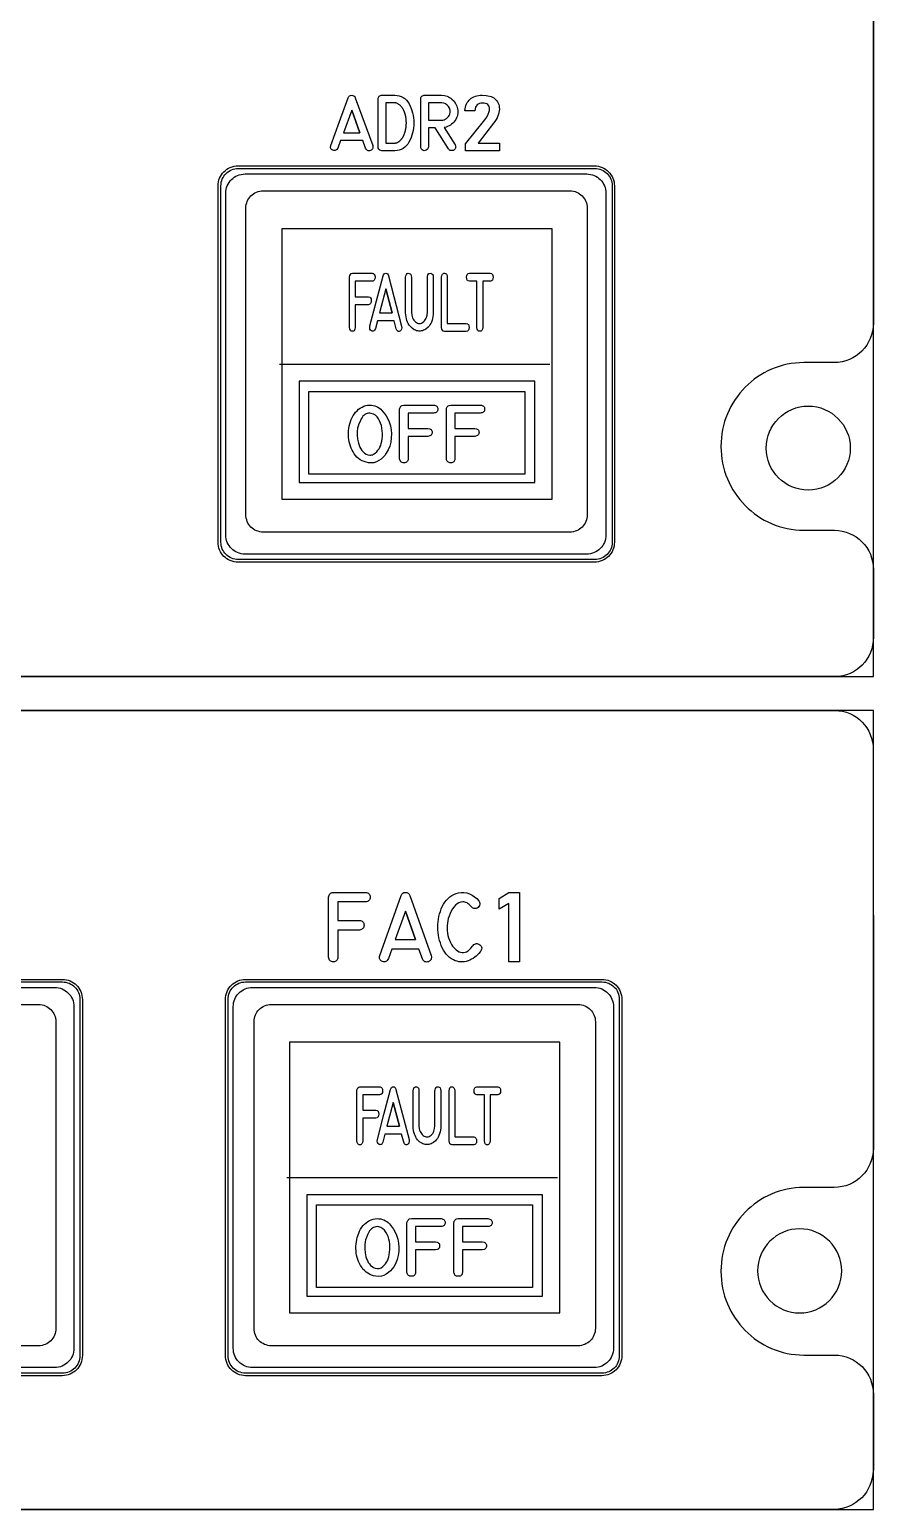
# Model space of a CAD drawing. Extents: x 214 to 359, y 82 to 686.
# Drawn here: x 309.4 to 359.4, y 439.1 to 526.7 of the extents above; entities that cross this region are included whole.
import ezdxf

# ---------------------------------------------------------------- set-up
doc = ezdxf.new("R2010")
doc.units = 0
for name, color, linetype in [('_BACKPANEL', 5, 'CONTINUOUS'), ('_ENGRAVING', 105, 'CONTINUOUS'), ('_LABELS', 30, 'CONTINUOUS'), ('_TOPLAYER', 1, 'CONTINUOUS')]:
    doc.layers.add(name, color=color, linetype=linetype)

msp = doc.modelspace()

# ---------------------------------------------------------------- linework, layer by layer
at = {"layer": '_BACKPANEL'}
for points in [[(214.375, 621.401), (214.375, 616.651), (214.375, 607.151), (214.375, 597.651), (214.375, 578.651), (214.375, 497.901), (214.375, 488.401), (359.375, 488.401), (359.375, 497.901), (359.375, 578.651), (359.375, 597.651), (359.375, 607.151), (359.375, 616.651), (359.375, 621.401)], [(321.791, 518.476), (342.886, 518.476), (342.992, 518.47), (343.094, 518.455), (343.192, 518.43), (343.287, 518.395), (343.377, 518.352), (343.461, 518.301), (343.54, 518.242), (343.613, 518.175), (343.679, 518.102), (343.739, 518.023), (343.79, 517.939), (343.833, 517.849), (343.867, 517.754), (343.893, 517.656), (343.908, 517.553), (343.913, 517.448), (343.913, 496.353), (343.908, 496.248), (343.893, 496.145), (343.867, 496.047), (343.833, 495.952), (343.79, 495.863), (343.739, 495.778), (343.679, 495.699), (343.613, 495.626), (343.54, 495.56), (343.461, 495.501), (343.377, 495.449), (343.287, 495.406), (343.192, 495.372), (343.094, 495.346), (342.992, 495.331), (342.886, 495.326), (321.791, 495.326), (321.685, 495.331), (321.583, 495.346), (321.485, 495.372), (321.39, 495.406), (321.3, 495.449), (321.216, 495.501), (321.137, 495.56), (321.064, 495.626), (320.997, 495.699), (320.938, 495.778), (320.887, 495.863), (320.844, 495.952), (320.81, 496.047), (320.784, 496.145), (320.769, 496.248), (320.763, 496.353), (320.763, 517.448), (320.769, 517.553), (320.784, 517.656), (320.81, 517.754), (320.844, 517.849), (320.887, 517.939), (320.938, 518.023), (320.997, 518.102), (321.064, 518.175), (321.137, 518.242), (321.216, 518.301), (321.3, 518.352), (321.39, 518.395), (321.485, 518.43), (321.583, 518.455), (321.685, 518.47)], [(353.03, 501.924), (353.043, 502.179), (353.081, 502.426), (353.142, 502.664), (353.226, 502.893), (353.33, 503.11), (353.455, 503.316), (353.598, 503.507), (353.759, 503.684), (353.936, 503.844), (354.127, 503.988), (354.332, 504.112), (354.55, 504.217), (354.778, 504.301), (355.017, 504.362), (355.264, 504.4), (355.518, 504.413), (355.773, 504.4), (356.02, 504.362), (356.258, 504.301), (356.487, 504.217), (356.704, 504.112), (356.909, 503.988), (357.101, 503.844), (357.278, 503.684), (357.438, 503.507), (357.581, 503.316), (357.706, 503.11), (357.811, 502.893), (357.895, 502.664), (357.956, 502.426), (357.994, 502.179), (358.006, 501.924), (357.994, 501.67), (357.956, 501.423), (357.895, 501.185), (357.811, 500.956), (357.706, 500.738), (357.581, 500.533), (357.438, 500.342), (357.278, 500.165), (357.101, 500.004), (356.909, 499.861), (356.704, 499.737), (356.487, 499.632), (356.258, 499.548), (356.02, 499.487), (355.773, 499.449), (355.518, 499.436), (355.264, 499.449), (355.017, 499.487), (354.778, 499.548), (354.55, 499.632), (354.332, 499.737), (354.127, 499.861), (353.936, 500.004), (353.759, 500.165), (353.598, 500.342), (353.455, 500.533), (353.33, 500.738), (353.226, 500.956), (353.142, 501.185), (353.081, 501.423), (353.043, 501.67)], [(214.375, 486.4), (214.375, 481.672), (214.375, 472.215), (214.375, 453.302), (214.375, 448.574), (214.375, 439.117), (359.375, 439.117), (359.375, 448.574), (359.375, 453.302), (359.375, 472.215), (359.375, 481.672), (359.375, 486.4)], [(322.215, 470.334), (343.311, 470.334), (343.416, 470.328), (343.518, 470.313), (343.617, 470.288), (343.711, 470.253), (343.801, 470.21), (343.886, 470.159), (343.965, 470.1), (344.038, 470.033), (344.104, 469.961), (344.163, 469.881), (344.214, 469.797), (344.258, 469.707), (344.292, 469.612), (344.317, 469.514), (344.333, 469.412), (344.338, 469.306), (344.338, 448.211), (344.333, 448.106), (344.317, 448.004), (344.292, 447.905), (344.258, 447.811), (344.214, 447.721), (344.163, 447.636), (344.104, 447.557), (344.038, 447.484), (343.965, 447.418), (343.886, 447.359), (343.801, 447.307), (343.711, 447.264), (343.617, 447.23), (343.518, 447.204), (343.416, 447.189), (343.311, 447.184), (322.215, 447.184), (322.11, 447.189), (322.008, 447.204), (321.909, 447.23), (321.815, 447.264), (321.725, 447.307), (321.64, 447.359), (321.561, 447.418), (321.488, 447.484), (321.422, 447.557), (321.363, 447.636), (321.312, 447.721), (321.268, 447.811), (321.234, 447.905), (321.209, 448.004), (321.193, 448.106), (321.188, 448.211), (321.188, 469.306), (321.193, 469.412), (321.209, 469.514), (321.234, 469.612), (321.268, 469.707), (321.312, 469.797), (321.363, 469.881), (321.422, 469.961), (321.488, 470.033), (321.561, 470.1), (321.64, 470.159), (321.725, 470.21), (321.815, 470.253), (321.909, 470.288), (322.008, 470.313), (322.11, 470.328)]]:
    msp.add_lwpolyline(points, close=True, dxfattribs=at)
msp.add_lwpolyline([(290.289, 470.333), (311.385, 470.333), (311.49, 470.328), (311.592, 470.313), (311.691, 470.287), (311.785, 470.253), (311.875, 470.21), (311.96, 470.158), (312.039, 470.099), (312.112, 470.033), (312.178, 469.96), (312.237, 469.881), (312.288, 469.796), (312.332, 469.707), (312.366, 469.612), (312.391, 469.513), (312.407, 469.411), (312.412, 469.306), (312.412, 448.211), (312.407, 448.106), (312.391, 448.003), (312.366, 447.905), (312.332, 447.81), (312.288, 447.72), (312.237, 447.636), (312.178, 447.557), (312.112, 447.484), (312.039, 447.417), (311.96, 447.358), (311.875, 447.307), (311.785, 447.264), (311.691, 447.229), (311.592, 447.204), (311.49, 447.189), (311.385, 447.183), (290.289, 447.183)], dxfattribs=at)
msp.add_lwpolyline([(355.011, 450.745, 0.414214), (357.499, 453.234, 0.414214), (355.011, 455.722, 0.414214), (352.523, 453.234, 0.414214)], format="xyb", close=True, dxfattribs=at)
at = {"layer": '_ENGRAVING'}
for points in [[(327.259, 519.836), (327.774, 521.249), (328.292, 522.662), (328.325, 522.726), (328.371, 522.772), (328.43, 522.8), (328.503, 522.809), (328.575, 522.801), (328.635, 522.773), (328.681, 522.727), (328.715, 522.662), (329.746, 519.828), (329.756, 519.725), (329.75, 519.681), (329.736, 519.642), (329.715, 519.608), (329.687, 519.579), (329.651, 519.555), (329.608, 519.536), (329.563, 519.524), (329.52, 519.52), (329.48, 519.524), (329.443, 519.537), (329.408, 519.558), (329.376, 519.587), (329.32, 519.67), (329.154, 520.129), (327.843, 520.129), (327.682, 519.682), (327.625, 519.598), (327.592, 519.568), (327.557, 519.548), (327.519, 519.535), (327.479, 519.532), (327.435, 519.536), (327.389, 519.549), (327.346, 519.569), (327.31, 519.594), (327.282, 519.622), (327.262, 519.656), (327.249, 519.694), (327.245, 519.737)], [(330.289, 522.809), (331.047, 522.809), (331.183, 522.801), (331.311, 522.777), (331.43, 522.737), (331.541, 522.681), (331.642, 522.609), (331.735, 522.521), (331.818, 522.417), (331.893, 522.296), (331.959, 522.166), (332.016, 522.033), (332.065, 521.897), (332.104, 521.758), (332.135, 521.615), (332.157, 521.469), (332.17, 521.32), (332.175, 521.168), (332.17, 521.015), (332.157, 520.866), (332.135, 520.721), (332.104, 520.578), (332.064, 520.438), (332.016, 520.302), (331.958, 520.169), (331.892, 520.039), (331.817, 519.919), (331.733, 519.815), (331.641, 519.727), (331.54, 519.654), (331.43, 519.598), (331.311, 519.558), (331.183, 519.534), (331.047, 519.526), (330.289, 519.526), (330.292, 519.526), (330.289, 519.526), (330.231, 519.536), (330.158, 519.564), (330.106, 519.61), (330.075, 519.674), (330.065, 519.754), (330.063, 519.754), (330.065, 522.585), (330.063, 522.598), (330.07, 522.64), (330.083, 522.679), (330.105, 522.715), (330.133, 522.748), (330.168, 522.775), (330.205, 522.794), (330.246, 522.805), (330.29, 522.809)], [(331.047, 519.978), (331.053, 519.978), (331.061, 519.978), (331.067, 519.979), (331.074, 519.98), (331.081, 519.981), (331.09, 519.981), (331.097, 519.982), (331.105, 519.983), (331.111, 519.984), (331.119, 519.985), (331.132, 519.988), (331.138, 519.99), (331.146, 519.994), (331.154, 519.995), (331.163, 519.998), (331.169, 519.999), (331.177, 520.002), (331.191, 520.009), (331.208, 520.015), (331.214, 520.018), (331.222, 520.022), (331.235, 520.03), (331.251, 520.038), (331.257, 520.042), (331.265, 520.047), (331.28, 520.057), (331.287, 520.061), (331.296, 520.066), (331.302, 520.071), (331.311, 520.078), (331.317, 520.082), (331.325, 520.087), (331.341, 520.1), (331.354, 520.113), (331.36, 520.119), (331.368, 520.127), (331.375, 520.134), (331.383, 520.142), (331.397, 520.155), (331.404, 520.161), (331.412, 520.169), (331.418, 520.176), (331.426, 520.185), (331.439, 520.201), (331.454, 520.219), (331.467, 520.236), (331.473, 520.245), (331.481, 520.254), (331.487, 520.264), (331.494, 520.273), (331.5, 520.284), (331.507, 520.294), (331.52, 520.313), (331.525, 520.324), (331.533, 520.334), (331.538, 520.345), (331.545, 520.355), (331.555, 520.376), (331.561, 520.387), (331.568, 520.4), (331.574, 520.41), (331.581, 520.422), (331.585, 520.434), (331.591, 520.446), (331.602, 520.47), (331.613, 520.496), (331.617, 520.508), (331.623, 520.522), (331.627, 520.535), (331.632, 520.549), (331.64, 520.575), (331.644, 520.587), (331.65, 520.602), (331.658, 520.629), (331.668, 520.656), (331.67, 520.67), (331.674, 520.685), (331.677, 520.699), (331.682, 520.714), (331.685, 520.726), (331.689, 520.741), (331.694, 520.772), (331.696, 520.785), (331.7, 520.801), (331.702, 520.814), (331.705, 520.83), (331.71, 520.86), (331.712, 520.874), (331.716, 520.89), (331.719, 520.921), (331.72, 520.935), (331.722, 520.951), (331.726, 520.982), (331.727, 521.012), (331.729, 521.044), (331.731, 521.075), (331.731, 521.09), (331.734, 521.107), (331.735, 521.12), (331.735, 521.137), (331.735, 521.152), (331.735, 521.168), (331.735, 521.183), (331.735, 521.198), (331.735, 521.213), (331.734, 521.23), (331.734, 521.245), (331.734, 521.261), (331.731, 521.293), (331.729, 521.322), (331.726, 521.355), (331.724, 521.384), (331.721, 521.415), (331.718, 521.429), (331.718, 521.445), (331.711, 521.476), (331.708, 521.489), (331.706, 521.504), (331.702, 521.535), (331.697, 521.565), (331.689, 521.594), (331.684, 521.621), (331.679, 521.635), (331.676, 521.65), (331.671, 521.664), (331.668, 521.679), (331.66, 521.706), (331.652, 521.734), (331.646, 521.746), (331.642, 521.759), (331.632, 521.787), (331.623, 521.812), (331.617, 521.824), (331.613, 521.838), (331.607, 521.849), (331.602, 521.862), (331.591, 521.886), (331.581, 521.908), (331.57, 521.932), (331.563, 521.943), (331.558, 521.953), (331.545, 521.976), (331.533, 521.997), (331.525, 522.007), (331.52, 522.017), (331.507, 522.037), (331.5, 522.046), (331.496, 522.056), (331.468, 522.093), (331.442, 522.128), (331.414, 522.16), (331.385, 522.191), (331.357, 522.218), (331.327, 522.242), (331.296, 522.266), (331.265, 522.287), (331.237, 522.304), (331.208, 522.319), (331.177, 522.33), (331.146, 522.341), (331.132, 522.345), (331.119, 522.351), (331.09, 522.356), (331.061, 522.357), (331.053, 522.357), (331.047, 522.357), (330.516, 522.357), (330.516, 519.978)], [(334.617, 519.874), (334.652, 519.787), (334.657, 519.746), (334.654, 519.707), (334.643, 519.67), (334.623, 519.635), (334.559, 519.57), (334.519, 519.547), (334.476, 519.533), (334.43, 519.528), (334.382, 519.533), (334.335, 519.545), (334.294, 519.566), (334.261, 519.595), (334.234, 519.632), (333.441, 520.881), (333.039, 520.881), (333.039, 519.752), (333.031, 519.687), (333.007, 519.632), (332.967, 519.587), (332.912, 519.551), (332.849, 519.529), (332.789, 519.526), (332.73, 519.541), (332.673, 519.574), (332.635, 519.61), (332.607, 519.652), (332.591, 519.699), (332.585, 519.752), (332.585, 522.585), (332.589, 522.63), (332.601, 522.671), (332.622, 522.709), (332.65, 522.744), (332.685, 522.772), (332.723, 522.793), (332.765, 522.805), (332.81, 522.809), (333.81, 522.809), (333.984, 522.795), (334.067, 522.777), (334.146, 522.752), (334.223, 522.72), (334.297, 522.681), (334.368, 522.634), (334.435, 522.581), (334.556, 522.459), (334.651, 522.322), (334.721, 522.169), (334.765, 522.001), (334.778, 521.908), (334.781, 521.816), (334.775, 521.726), (334.759, 521.637), (334.734, 521.55), (334.701, 521.464), (334.658, 521.38), (334.605, 521.297), (334.546, 521.219), (334.482, 521.149), (334.414, 521.087), (334.34, 521.033), (334.262, 520.988), (334.18, 520.95), (334.093, 520.92), (334.001, 520.898), (333.97, 520.894)], [(333.81, 521.331), (333.89, 521.338), (333.967, 521.356), (334.042, 521.387), (334.113, 521.431), (334.177, 521.484), (334.229, 521.545), (334.27, 521.614), (334.3, 521.69), (334.324, 521.811), (334.321, 521.925), (334.29, 522.034), (334.231, 522.137), (334.152, 522.225), (334.059, 522.292), (333.952, 522.336), (333.832, 522.357), (333.039, 522.357), (333.039, 521.331)], [(336.23, 522.808), (336.46, 522.795), (336.564, 522.778), (336.661, 522.755), (336.751, 522.725), (336.834, 522.689), (336.909, 522.646), (336.977, 522.596), (337.039, 522.54), (337.092, 522.479), (337.137, 522.412), (337.173, 522.338), (337.202, 522.259), (337.223, 522.175), (337.235, 522.084), (337.239, 521.987), (337.239, 521.981), (337.233, 521.886), (337.217, 521.788), (337.19, 521.686), (337.152, 521.58), (337.103, 521.472), (337.044, 521.364), (336.975, 521.255), (336.896, 521.146), (335.976, 519.98), (337.249, 519.98), (337.249, 519.521), (335.242, 519.521), (335.242, 519.942), (336.378, 521.347), (336.497, 521.519), (336.584, 521.683), (336.637, 521.839), (336.651, 521.911), (336.655, 521.979), (336.655, 521.987), (336.649, 522.069), (336.629, 522.141), (336.596, 522.202), (336.55, 522.253), (336.491, 522.294), (336.42, 522.322), (336.338, 522.339), (336.243, 522.345), (336.148, 522.338), (336.063, 522.317), (335.988, 522.281), (335.924, 522.231), (335.871, 522.169), (335.831, 522.093), (335.803, 522.005), (335.789, 521.904), (335.789, 521.889), (335.205, 521.889), (335.205, 521.904), (335.218, 522.01), (335.238, 522.11), (335.265, 522.203), (335.3, 522.29), (335.341, 522.37), (335.39, 522.444), (335.446, 522.512), (335.509, 522.573), (335.579, 522.628), (335.654, 522.676), (335.735, 522.717), (335.823, 522.75), (335.916, 522.775), (336.015, 522.794), (336.119, 522.805)], [(328.99, 520.579), (328.501, 521.926), (328.009, 520.579)], [(328.501, 521.926), (328.99, 520.579)], [(321.783, 518.629), (342.859, 518.629), (342.981, 518.623), (343.099, 518.605), (343.213, 518.576), (343.323, 518.536), (343.427, 518.486), (343.525, 518.426), (343.617, 518.358), (343.701, 518.281), (343.778, 518.196), (343.846, 518.105), (343.906, 518.007), (343.956, 517.903), (343.996, 517.793), (344.025, 517.679), (344.043, 517.56), (344.049, 517.438), (344.049, 496.363), (344.043, 496.241), (344.025, 496.122), (343.996, 496.008), (343.956, 495.899), (343.906, 495.794), (343.846, 495.696), (343.778, 495.605), (343.701, 495.52), (343.617, 495.443), (343.525, 495.375), (343.427, 495.316), (343.323, 495.266), (343.213, 495.226), (343.099, 495.196), (342.981, 495.178), (342.859, 495.172), (321.783, 495.172), (321.661, 495.178), (321.543, 495.196), (321.428, 495.226), (321.319, 495.266), (321.215, 495.316), (321.117, 495.375), (321.025, 495.443), (320.94, 495.52), (320.864, 495.605), (320.795, 495.696), (320.736, 495.794), (320.686, 495.899), (320.646, 496.008), (320.617, 496.122), (320.599, 496.241), (320.593, 496.363), (320.593, 517.438), (320.599, 517.56), (320.617, 517.679), (320.646, 517.793), (320.686, 517.903), (320.736, 518.007), (320.795, 518.105), (320.864, 518.196), (320.94, 518.281), (321.025, 518.358), (321.117, 518.426), (321.215, 518.486), (321.319, 518.536), (321.428, 518.576), (321.543, 518.605), (321.661, 518.623)], [(322.191, 518.151), (342.407, 518.151), (342.524, 518.145), (342.638, 518.127), (342.747, 518.099), (342.852, 518.061), (342.952, 518.013), (343.046, 517.956), (343.134, 517.89), (343.215, 517.817), (343.289, 517.736), (343.355, 517.648), (343.412, 517.554), (343.46, 517.454), (343.498, 517.349), (343.526, 517.239), (343.543, 517.126), (343.549, 517.009), (343.549, 496.793), (343.543, 496.676), (343.526, 496.562), (343.498, 496.452), (343.46, 496.347), (343.412, 496.247), (343.355, 496.153), (343.289, 496.065), (343.215, 495.984), (343.134, 495.911), (343.046, 495.845), (342.952, 495.788), (342.852, 495.74), (342.747, 495.702), (342.638, 495.674), (342.524, 495.656), (342.407, 495.651), (322.191, 495.651), (322.074, 495.656), (321.96, 495.674), (321.851, 495.702), (321.746, 495.74), (321.646, 495.788), (321.552, 495.845), (321.464, 495.911), (321.383, 495.984), (321.309, 496.065), (321.244, 496.153), (321.187, 496.247), (321.139, 496.347), (321.1, 496.452), (321.072, 496.562), (321.055, 496.676), (321.049, 496.793), (321.049, 517.009), (321.055, 517.126), (321.072, 517.239), (321.1, 517.349), (321.139, 517.454), (321.187, 517.554), (321.244, 517.648), (321.309, 517.736), (321.383, 517.817), (321.464, 517.89), (321.552, 517.956), (321.646, 518.013), (321.746, 518.061), (321.851, 518.099), (321.96, 518.127), (322.074, 518.145)], [(327.13, 471.804), (327.13, 475.348), (327.142, 475.41), (327.161, 475.465), (327.186, 475.512), (327.218, 475.552), (327.256, 475.584), (327.301, 475.608), (327.352, 475.624), (327.41, 475.633), (329.319, 475.633), (329.383, 475.624), (329.439, 475.607), (329.486, 475.583), (329.525, 475.551), (329.555, 475.512), (329.576, 475.465), (329.589, 475.411), (329.593, 475.349), (329.589, 475.287), (329.576, 475.233), (329.554, 475.187), (329.524, 475.148), (329.485, 475.117), (329.437, 475.093), (329.38, 475.077), (329.315, 475.069), (327.684, 475.069), (327.684, 473.97), (328.956, 473.97), (329.02, 473.961), (329.076, 473.945), (329.123, 473.922), (329.161, 473.892), (329.192, 473.854), (329.214, 473.809), (329.227, 473.758), (329.232, 473.698), (329.229, 473.639), (329.217, 473.586), (329.195, 473.539), (329.165, 473.499), (329.126, 473.466), (329.079, 473.439), (329.022, 473.419), (328.956, 473.405), (327.684, 473.405), (327.684, 471.804), (327.676, 471.739), (327.66, 471.682), (327.638, 471.634), (327.608, 471.595), (327.571, 471.564), (327.527, 471.541), (327.476, 471.528), (327.417, 471.522), (327.359, 471.526), (327.307, 471.538), (327.261, 471.56), (327.222, 471.591), (327.189, 471.63), (327.163, 471.679), (327.143, 471.737)], [(330.159, 471.906), (330.791, 473.677), (331.425, 475.448), (331.466, 475.529), (331.522, 475.586), (331.595, 475.621), (331.684, 475.633), (331.772, 475.623), (331.845, 475.588), (331.902, 475.53), (331.944, 475.448), (333.208, 471.896), (333.218, 471.828), (333.22, 471.767), (333.212, 471.712), (333.195, 471.663), (333.169, 471.62), (333.135, 471.584), (333.091, 471.554), (333.038, 471.53), (332.983, 471.515), (332.931, 471.51), (332.881, 471.515), (332.836, 471.531), (332.793, 471.558), (332.754, 471.594), (332.718, 471.642), (332.685, 471.699), (332.482, 472.274), (330.875, 472.274), (330.678, 471.713), (330.645, 471.655), (330.608, 471.608), (330.568, 471.571), (330.525, 471.545), (330.479, 471.53), (330.429, 471.525), (330.376, 471.531), (330.319, 471.547), (330.266, 471.572), (330.222, 471.603), (330.187, 471.639), (330.163, 471.681), (330.148, 471.728), (330.142, 471.782), (330.146, 471.841)], [(336.136, 472.161), (336.119, 472.135), (336.109, 472.121), (336.101, 472.109), (336.031, 472.019), (335.955, 471.937), (335.874, 471.86), (335.789, 471.791), (335.697, 471.728), (335.601, 471.672), (335.499, 471.622), (335.392, 471.58), (335.282, 471.546), (335.173, 471.524), (335.065, 471.514), (334.956, 471.515), (334.848, 471.528), (334.741, 471.553), (334.634, 471.589), (334.527, 471.637), (334.408, 471.705), (334.296, 471.784), (334.193, 471.874), (334.098, 471.975), (334.011, 472.087), (333.933, 472.21), (333.863, 472.344), (333.801, 472.489), (333.747, 472.64), (333.701, 472.792), (333.664, 472.946), (333.635, 473.101), (333.614, 473.258), (333.602, 473.416), (333.597, 473.576), (333.601, 473.738), (333.614, 473.898), (333.634, 474.055), (333.664, 474.209), (333.701, 474.359), (333.748, 474.506), (333.802, 474.65), (333.865, 474.791), (333.937, 474.928), (334.017, 475.057), (334.105, 475.174), (334.202, 475.278), (334.308, 475.369), (334.422, 475.448), (334.544, 475.514), (334.675, 475.567), (334.815, 475.607), (334.981, 475.633), (335.146, 475.63), (335.311, 475.6), (335.476, 475.542), (335.633, 475.463), (335.775, 475.369), (335.903, 475.261), (336.016, 475.139), (336.026, 475.125), (336.062, 475.063), (336.081, 474.999), (336.081, 474.931), (336.063, 474.861), (336.031, 474.796), (335.988, 474.744), (335.934, 474.706), (335.868, 474.681), (335.794, 474.672), (335.722, 474.684), (335.654, 474.718), (335.588, 474.773), (335.457, 474.91), (335.393, 474.963), (335.329, 475.005), (335.265, 475.038), (335.203, 475.06), (335.141, 475.073), (335.079, 475.075), (334.96, 475.057), (334.848, 475.017), (334.741, 474.955), (334.642, 474.87), (334.549, 474.767), (334.465, 474.65), (334.388, 474.519), (334.32, 474.375), (334.262, 474.227), (334.217, 474.084), (334.183, 473.945), (334.162, 473.811), (334.149, 473.664), (334.146, 473.517), (334.153, 473.369), (334.169, 473.221), (334.196, 473.075), (334.235, 472.934), (334.286, 472.796), (334.348, 472.664), (334.409, 472.554), (334.474, 472.456), (334.543, 472.368), (334.615, 472.291), (334.692, 472.225), (334.772, 472.169), (334.856, 472.124), (334.944, 472.09), (335.034, 472.07), (335.123, 472.068), (335.212, 472.085), (335.3, 472.12), (335.388, 472.173), (335.475, 472.244), (335.561, 472.333), (335.647, 472.441), (335.685, 472.493), (335.731, 472.539), (335.779, 472.574), (335.827, 472.597), (335.875, 472.608), (335.925, 472.608), (335.974, 472.595), (336.025, 472.572), (336.076, 472.536), (336.122, 472.494), (336.157, 472.45), (336.181, 472.406), (336.194, 472.359), (336.196, 472.312), (336.187, 472.263), (336.167, 472.213)], [(338.424, 471.525), (337.809, 471.525), (337.809, 474.97), (337.22, 474.639), (337.22, 475.272), (337.809, 475.634), (338.424, 475.634)], [(332.281, 472.838), (331.682, 474.526), (331.078, 472.838)], [(331.682, 474.526), (332.281, 472.838)], [(322.225, 470.487), (343.301, 470.487), (343.423, 470.481), (343.541, 470.463), (343.655, 470.434), (343.765, 470.394), (343.869, 470.344), (343.967, 470.284), (344.059, 470.216), (344.143, 470.139), (344.22, 470.055), (344.288, 469.963), (344.348, 469.865), (344.398, 469.761), (344.438, 469.651), (344.467, 469.537), (344.485, 469.418), (344.491, 469.296), (344.491, 448.221), (344.485, 448.099), (344.467, 447.98), (344.438, 447.866), (344.398, 447.757), (344.348, 447.653), (344.288, 447.554), (344.22, 447.463), (344.143, 447.378), (344.059, 447.302), (343.967, 447.233), (343.869, 447.174), (343.765, 447.124), (343.655, 447.084), (343.541, 447.055), (343.423, 447.037), (343.301, 447.03), (322.225, 447.03), (322.103, 447.037), (321.985, 447.055), (321.87, 447.084), (321.761, 447.124), (321.657, 447.174), (321.559, 447.233), (321.467, 447.302), (321.383, 447.378), (321.306, 447.463), (321.237, 447.554), (321.178, 447.653), (321.128, 447.757), (321.088, 447.866), (321.059, 447.98), (321.041, 448.099), (321.035, 448.221), (321.035, 469.296), (321.041, 469.418), (321.059, 469.537), (321.088, 469.651), (321.128, 469.761), (321.178, 469.865), (321.237, 469.963), (321.306, 470.055), (321.383, 470.139), (321.467, 470.216), (321.559, 470.284), (321.657, 470.344), (321.761, 470.394), (321.87, 470.434), (321.985, 470.463), (322.103, 470.481)], [(322.633, 470.009), (342.849, 470.009), (342.966, 470.003), (343.08, 469.986), (343.19, 469.958), (343.295, 469.919), (343.394, 469.871), (343.489, 469.814), (343.576, 469.749), (343.658, 469.675), (343.731, 469.594), (343.797, 469.506), (343.854, 469.412), (343.902, 469.312), (343.94, 469.207), (343.968, 469.097), (343.985, 468.984), (343.991, 468.867), (343.991, 448.651), (343.985, 448.534), (343.968, 448.42), (343.94, 448.31), (343.902, 448.205), (343.854, 448.105), (343.797, 448.011), (343.731, 447.923), (343.658, 447.842), (343.576, 447.769), (343.489, 447.703), (343.394, 447.646), (343.295, 447.598), (343.19, 447.56), (343.08, 447.532), (342.966, 447.515), (342.849, 447.509), (322.633, 447.509), (322.516, 447.515), (322.403, 447.532), (322.293, 447.56), (322.188, 447.598), (322.088, 447.646), (321.994, 447.703), (321.906, 447.769), (321.825, 447.842), (321.751, 447.923), (321.686, 448.011), (321.629, 448.105), (321.581, 448.205), (321.542, 448.31), (321.514, 448.42), (321.497, 448.534), (321.491, 448.651), (321.491, 468.867), (321.497, 468.984), (321.514, 469.097), (321.542, 469.207), (321.581, 469.312), (321.629, 469.412), (321.686, 469.506), (321.751, 469.594), (321.825, 469.675), (321.906, 469.749), (321.994, 469.814), (322.088, 469.871), (322.188, 469.919), (322.293, 469.958), (322.403, 469.986), (322.516, 470.003)]]:
    msp.add_lwpolyline(points, close=True, dxfattribs=at)
for points in [[(290.299, 470.487), (311.375, 470.487), (311.497, 470.481), (311.615, 470.463), (311.73, 470.433), (311.839, 470.393), (311.943, 470.343), (312.041, 470.284), (312.133, 470.215), (312.217, 470.139), (312.294, 470.054), (312.363, 469.963), (312.422, 469.865), (312.472, 469.76), (312.512, 469.651), (312.541, 469.537), (312.559, 469.418), (312.565, 469.296), (312.565, 448.221), (312.559, 448.099), (312.541, 447.98), (312.512, 447.866), (312.472, 447.756), (312.422, 447.652), (312.363, 447.554), (312.294, 447.463), (312.217, 447.378), (312.133, 447.301), (312.041, 447.233), (311.943, 447.173), (311.839, 447.123), (311.73, 447.083), (311.615, 447.054), (311.497, 447.036), (311.375, 447.03), (290.299, 447.03)], [(290.707, 470.008), (310.923, 470.008), (311.04, 470.003), (311.154, 469.985), (311.264, 469.957), (311.369, 469.919), (311.469, 469.871), (311.563, 469.814), (311.651, 469.748), (311.732, 469.675), (311.805, 469.594), (311.871, 469.506), (311.928, 469.412), (311.976, 469.312), (312.014, 469.207), (312.042, 469.097), (312.06, 468.983), (312.065, 468.866), (312.065, 448.65), (312.06, 448.533), (312.042, 448.42), (312.014, 448.31), (311.976, 448.205), (311.928, 448.105), (311.871, 448.011), (311.805, 447.923), (311.732, 447.842), (311.651, 447.769), (311.563, 447.703), (311.469, 447.646), (311.369, 447.598), (311.264, 447.56), (311.154, 447.532), (311.04, 447.514), (310.923, 447.508), (290.707, 447.508)]]:
    msp.add_lwpolyline(points, dxfattribs=at)
at = {"layer": '_LABELS'}
for points in [[(340.369, 498.9), (340.369, 514.902), (324.369, 514.902), (324.369, 498.9)], [(328.369, 509.074), (328.369, 512.034), (328.388, 512.132), (328.423, 512.205), (328.474, 512.251), (328.541, 512.273), (329.715, 512.273), (329.754, 512.265), (329.788, 512.251), (329.817, 512.231), (329.841, 512.204), (329.873, 512.132), (329.883, 512.035), (329.872, 511.938), (329.84, 511.867), (329.816, 511.841), (329.787, 511.821), (329.752, 511.808), (329.712, 511.801), (328.71, 511.801), (328.71, 510.883), (329.492, 510.883), (329.565, 510.863), (329.594, 510.843), (329.618, 510.818), (329.65, 510.75), (329.661, 510.657), (329.652, 510.563), (329.62, 510.491), (329.596, 510.463), (329.567, 510.44), (329.492, 510.412), (328.71, 510.412), (328.71, 509.074), (328.695, 508.973), (328.662, 508.9), (328.64, 508.874), (328.613, 508.855), (328.581, 508.844), (328.545, 508.839), (328.509, 508.842), (328.477, 508.853), (328.449, 508.871), (328.425, 508.896), (328.389, 508.97)], [(329.582, 509.16), (329.971, 510.639), (330.361, 512.118), (330.386, 512.185), (330.42, 512.233), (330.465, 512.262), (330.519, 512.273), (330.574, 512.264), (330.619, 512.235), (330.654, 512.186), (330.679, 512.118), (331.457, 509.151), (331.464, 509.044), (331.449, 508.957), (331.412, 508.891), (331.385, 508.866), (331.352, 508.846), (331.318, 508.833), (331.286, 508.829), (331.256, 508.834), (331.228, 508.847), (331.178, 508.9), (331.135, 508.987), (331.01, 509.467), (330.022, 509.467), (329.901, 508.999), (329.858, 508.911), (329.834, 508.88), (329.807, 508.858), (329.779, 508.846), (329.748, 508.842), (329.715, 508.847), (329.68, 508.86), (329.621, 508.906), (329.584, 508.972), (329.572, 509.056)], [(333.33, 509.969), (333.33, 509.935), (333.325, 509.834), (333.309, 509.71), (333.287, 509.595), (333.258, 509.487), (333.223, 509.388), (333.182, 509.298), (333.135, 509.216), (333.081, 509.142), (333.021, 509.077), (332.892, 508.971), (332.826, 508.93), (332.759, 508.898), (332.691, 508.873), (332.621, 508.857), (332.551, 508.849), (332.48, 508.849), (332.409, 508.857), (332.339, 508.873), (332.271, 508.897), (332.205, 508.929), (332.076, 509.017), (331.954, 509.138), (331.898, 509.21), (331.849, 509.29), (331.806, 509.378), (331.77, 509.474), (331.741, 509.578), (331.719, 509.689), (331.704, 509.808), (331.695, 509.935), (331.695, 509.969), (331.695, 512.038), (331.709, 512.128), (331.743, 512.203), (331.786, 512.251), (331.839, 512.273), (331.902, 512.268), (331.961, 512.239), (332.004, 512.192), (332.029, 512.124), (332.037, 512.038), (332.037, 509.969), (332.059, 509.788), (332.08, 509.707), (332.108, 509.631), (332.142, 509.562), (332.182, 509.499), (332.229, 509.442), (332.283, 509.391), (332.34, 509.35), (332.398, 509.321), (332.457, 509.304), (332.516, 509.3), (332.576, 509.308), (332.637, 509.329), (332.699, 509.362), (332.761, 509.408), (332.814, 509.458), (332.859, 509.514), (332.896, 509.577), (332.927, 509.647), (332.969, 509.8), (332.989, 509.969), (332.989, 512.038), (332.991, 512.083), (333.013, 512.172), (333.051, 512.233), (333.076, 512.253), (333.105, 512.265), (333.175, 512.269), (333.242, 512.247), (333.269, 512.227), (333.291, 512.201), (333.32, 512.131), (333.33, 512.038)], [(333.991, 508.834), (333.924, 508.854), (333.873, 508.899), (333.838, 508.971), (333.819, 509.068), (333.819, 512.034), (333.839, 512.14), (333.876, 512.215), (333.9, 512.24), (333.928, 512.259), (333.96, 512.269), (333.996, 512.272), (334.031, 512.267), (334.063, 512.255), (334.09, 512.236), (334.113, 512.21), (334.145, 512.137), (334.16, 512.034), (334.16, 509.303), (335.279, 509.304), (335.355, 509.279), (335.384, 509.258), (335.408, 509.231), (335.44, 509.159), (335.45, 509.063), (335.438, 508.969), (335.406, 508.899), (335.382, 508.874), (335.353, 508.854), (335.278, 508.834)], [(335.915, 509.071), (335.915, 511.799), (335.47, 511.799), (335.396, 511.821), (335.367, 511.841), (335.343, 511.868), (335.312, 511.939), (335.301, 512.035), (335.312, 512.132), (335.344, 512.203), (335.368, 512.23), (335.397, 512.25), (335.47, 512.273), (336.701, 512.273), (336.774, 512.251), (336.803, 512.231), (336.827, 512.204), (336.858, 512.132), (336.869, 512.035), (336.859, 511.938), (336.827, 511.867), (336.804, 511.84), (336.775, 511.82), (336.74, 511.807), (336.701, 511.799), (336.257, 511.799), (336.257, 509.071), (336.236, 508.967), (336.199, 508.893), (336.174, 508.867), (336.146, 508.849), (336.114, 508.839), (336.078, 508.836), (336.043, 508.84), (336.012, 508.852), (335.985, 508.871), (335.962, 508.896), (335.93, 508.969)], [(330.887, 509.938), (330.518, 511.348), (330.147, 509.938)], [(330.518, 511.348), (330.887, 509.938)], [(325.396, 505.883), (325.396, 505.741), (325.396, 499.883), (339.342, 499.883), (339.342, 505.883)], [(325.966, 505.285), (338.752, 505.285), (338.752, 500.383), (325.966, 500.383)], [(330.719, 503.484), (330.79, 503.251), (330.834, 503.013), (330.853, 502.771), (330.845, 502.525), (330.811, 502.282), (330.751, 502.049), (330.663, 501.828), (330.549, 501.617), (330.461, 501.494), (330.358, 501.381), (330.241, 501.278), (330.108, 501.184), (329.965, 501.109), (329.815, 501.063), (329.657, 501.046), (329.492, 501.058), (329.359, 501.086), (329.233, 501.125), (329.116, 501.174), (329.007, 501.234), (328.906, 501.306), (328.813, 501.388), (328.728, 501.481), (328.651, 501.586), (328.582, 501.697), (328.52, 501.811), (328.467, 501.929), (328.421, 502.049), (328.383, 502.173), (328.353, 502.299), (328.331, 502.429), (328.316, 502.562), (328.309, 502.696), (328.31, 502.83), (328.318, 502.962), (328.334, 503.093), (328.358, 503.224), (328.389, 503.354), (328.474, 503.611), (328.528, 503.734), (328.589, 503.849), (328.658, 503.954), (328.734, 504.052), (328.818, 504.14), (328.909, 504.22), (329.007, 504.291), (329.113, 504.353), (329.221, 504.403), (329.332, 504.438), (329.445, 504.459), (329.561, 504.467), (329.67, 504.462), (329.774, 504.447), (329.872, 504.423), (329.966, 504.389), (330.055, 504.346), (330.138, 504.292), (330.216, 504.23), (330.29, 504.157), (330.423, 503.999), (330.538, 503.834), (330.637, 503.662)], [(331.332, 501.287), (331.332, 504.23), (331.343, 504.282), (331.36, 504.327), (331.384, 504.366), (331.413, 504.399), (331.448, 504.425), (331.489, 504.446), (331.589, 504.467), (333.344, 504.467), (333.403, 504.459), (333.455, 504.445), (333.498, 504.425), (333.533, 504.398), (333.561, 504.366), (333.581, 504.327), (333.592, 504.282), (333.596, 504.231), (333.592, 504.179), (333.58, 504.134), (333.56, 504.096), (333.532, 504.063), (333.496, 504.038), (333.453, 504.018), (333.401, 504.005), (333.341, 503.998), (331.841, 503.998), (331.841, 503.085), (333.011, 503.085), (333.12, 503.065), (333.164, 503.046), (333.199, 503.021), (333.227, 502.989), (333.247, 502.952), (333.26, 502.909), (333.265, 502.86), (333.261, 502.811), (333.25, 502.767), (333.231, 502.728), (333.203, 502.695), (333.167, 502.667), (333.123, 502.645), (333.011, 502.617), (331.841, 502.617), (331.841, 501.287), (331.834, 501.233), (331.819, 501.186), (331.798, 501.146), (331.771, 501.113), (331.737, 501.088), (331.696, 501.069), (331.649, 501.058), (331.596, 501.053), (331.542, 501.056), (331.494, 501.067), (331.452, 501.085), (331.416, 501.11), (331.386, 501.143), (331.362, 501.184), (331.344, 501.231)], [(334.104, 501.287), (334.104, 504.23), (334.115, 504.282), (334.132, 504.327), (334.155, 504.366), (334.185, 504.399), (334.22, 504.425), (334.261, 504.446), (334.361, 504.467), (336.116, 504.467), (336.175, 504.459), (336.226, 504.445), (336.27, 504.425), (336.305, 504.398), (336.333, 504.366), (336.352, 504.327), (336.364, 504.282), (336.368, 504.231), (336.364, 504.179), (336.352, 504.134), (336.332, 504.096), (336.304, 504.063), (336.268, 504.038), (336.224, 504.018), (336.173, 504.005), (336.113, 503.998), (334.613, 503.998), (334.613, 503.085), (335.783, 503.085), (335.892, 503.065), (335.936, 503.046), (335.971, 503.021), (335.999, 502.989), (336.019, 502.952), (336.032, 502.909), (336.036, 502.86), (336.033, 502.811), (336.022, 502.767), (336.002, 502.728), (335.975, 502.695), (335.939, 502.667), (335.895, 502.645), (335.783, 502.617), (334.613, 502.617), (334.613, 501.287), (334.606, 501.233), (334.591, 501.186), (334.57, 501.146), (334.543, 501.113), (334.509, 501.088), (334.468, 501.069), (334.421, 501.058), (334.368, 501.053), (334.314, 501.056), (334.266, 501.067), (334.224, 501.085), (334.188, 501.11), (334.158, 501.143), (334.134, 501.184), (334.116, 501.231)], [(329.575, 503.993), (329.494, 503.988), (329.419, 503.972), (329.348, 503.946), (329.282, 503.91), (329.222, 503.864), (329.166, 503.807), (329.116, 503.74), (329.07, 503.662), (328.993, 503.503), (328.931, 503.356), (328.884, 503.221), (328.854, 503.099), (328.83, 502.911), (328.828, 502.687), (328.852, 502.446), (328.905, 502.209), (328.942, 502.094), (328.988, 501.984), (329.043, 501.881), (329.106, 501.783), (329.178, 501.697), (329.261, 501.626), (329.354, 501.571), (329.457, 501.532), (329.58, 501.51), (329.638, 501.511), (329.694, 501.519), (329.747, 501.534), (329.799, 501.557), (329.895, 501.625), (329.982, 501.709), (330.057, 501.796), (330.121, 501.885), (330.174, 501.978), (330.218, 502.081), (330.254, 502.199), (330.284, 502.333), (330.305, 502.481), (330.317, 502.637), (330.319, 502.793), (330.309, 502.949), (330.289, 503.104), (330.257, 503.256), (330.212, 503.4), (330.156, 503.536), (330.087, 503.665), (330.003, 503.778), (329.904, 503.869), (329.789, 503.937), (329.659, 503.983)], [(340.811, 450.758), (340.811, 466.76), (324.811, 466.76), (324.811, 450.758)], [(328.811, 460.932), (328.811, 463.892), (328.83, 463.99), (328.865, 464.063), (328.916, 464.11), (328.983, 464.131), (330.157, 464.131), (330.196, 464.123), (330.23, 464.109), (330.259, 464.089), (330.283, 464.062), (330.315, 463.99), (330.325, 463.893), (330.315, 463.797), (330.283, 463.725), (330.258, 463.699), (330.229, 463.68), (330.194, 463.666), (330.154, 463.659), (329.152, 463.659), (329.152, 462.741), (329.934, 462.741), (330.007, 462.721), (330.036, 462.702), (330.06, 462.676), (330.092, 462.608), (330.103, 462.515), (330.094, 462.421), (330.062, 462.349), (330.038, 462.321), (330.009, 462.298), (329.934, 462.27), (329.152, 462.27), (329.152, 460.932), (329.137, 460.831), (329.105, 460.758), (329.082, 460.732), (329.055, 460.713), (329.023, 460.702), (328.987, 460.697), (328.951, 460.7), (328.919, 460.711), (328.891, 460.729), (328.867, 460.755), (328.831, 460.828)], [(330.024, 461.018), (330.413, 462.497), (330.803, 463.976), (330.828, 464.043), (330.862, 464.091), (330.907, 464.12), (330.962, 464.131), (331.016, 464.122), (331.061, 464.093), (331.096, 464.045), (331.122, 463.976), (331.899, 461.01), (331.906, 460.902), (331.891, 460.815), (331.854, 460.749), (331.827, 460.724), (331.794, 460.704), (331.76, 460.691), (331.728, 460.687), (331.698, 460.692), (331.67, 460.705), (331.62, 460.758), (331.577, 460.845), (331.453, 461.325), (330.465, 461.325), (330.343, 460.857), (330.3, 460.769), (330.276, 460.738), (330.249, 460.717), (330.221, 460.704), (330.19, 460.7), (330.157, 460.705), (330.123, 460.718), (330.063, 460.765), (330.027, 460.83), (330.014, 460.914)], [(333.772, 461.827), (333.772, 461.793), (333.767, 461.693), (333.751, 461.568), (333.729, 461.453), (333.7, 461.345), (333.665, 461.246), (333.624, 461.156), (333.577, 461.074), (333.523, 461), (333.463, 460.935), (333.334, 460.829), (333.268, 460.788), (333.201, 460.756), (333.133, 460.731), (333.064, 460.715), (332.993, 460.707), (332.922, 460.707), (332.851, 460.715), (332.781, 460.731), (332.713, 460.755), (332.647, 460.787), (332.519, 460.876), (332.396, 460.996), (332.34, 461.068), (332.291, 461.149), (332.248, 461.236), (332.213, 461.332), (332.184, 461.436), (332.161, 461.547), (332.146, 461.666), (332.138, 461.793), (332.138, 461.827), (332.138, 463.896), (332.151, 463.986), (332.185, 464.061), (332.228, 464.109), (332.282, 464.131), (332.344, 464.126), (332.403, 464.098), (332.446, 464.05), (332.471, 463.983), (332.479, 463.896), (332.479, 461.827), (332.502, 461.646), (332.523, 461.565), (332.55, 461.49), (332.584, 461.42), (332.624, 461.357), (332.671, 461.3), (332.725, 461.25), (332.782, 461.208), (332.84, 461.179), (332.899, 461.162), (332.958, 461.158), (333.018, 461.166), (333.079, 461.187), (333.141, 461.221), (333.203, 461.266), (333.256, 461.316), (333.301, 461.372), (333.339, 461.435), (333.369, 461.505), (333.411, 461.658), (333.431, 461.827), (333.431, 463.896), (333.434, 463.941), (333.456, 464.03), (333.493, 464.091), (333.518, 464.111), (333.547, 464.123), (333.617, 464.127), (333.685, 464.105), (333.711, 464.085), (333.733, 464.059), (333.762, 463.99), (333.772, 463.896)], [(334.433, 460.692), (334.366, 460.712), (334.315, 460.757), (334.28, 460.829), (334.261, 460.926), (334.261, 463.892), (334.281, 463.998), (334.318, 464.073), (334.342, 464.098), (334.37, 464.117), (334.402, 464.127), (334.438, 464.13), (334.473, 464.125), (334.505, 464.114), (334.532, 464.095), (334.555, 464.068), (334.587, 463.995), (334.603, 463.892), (334.603, 461.161), (335.722, 461.162), (335.797, 461.137), (335.826, 461.116), (335.85, 461.089), (335.882, 461.017), (335.892, 460.922), (335.881, 460.827), (335.848, 460.757), (335.824, 460.732), (335.795, 460.712), (335.72, 460.692)], [(336.357, 460.929), (336.357, 463.658), (335.913, 463.658), (335.838, 463.679), (335.809, 463.699), (335.785, 463.726), (335.754, 463.797), (335.743, 463.893), (335.754, 463.99), (335.786, 464.061), (335.81, 464.088), (335.839, 464.108), (335.913, 464.131), (337.143, 464.131), (337.216, 464.109), (337.245, 464.089), (337.269, 464.062), (337.3, 463.99), (337.311, 463.893), (337.301, 463.796), (337.269, 463.725), (337.246, 463.699), (337.217, 463.679), (337.183, 463.665), (337.143, 463.658), (336.699, 463.658), (336.699, 460.929), (336.678, 460.825), (336.641, 460.751), (336.616, 460.726), (336.588, 460.708), (336.556, 460.697), (336.521, 460.694), (336.485, 460.699), (336.454, 460.71), (336.427, 460.729), (336.404, 460.755), (336.372, 460.828)], [(331.329, 461.797), (330.96, 463.206), (330.589, 461.797)], [(330.96, 463.206), (331.329, 461.797)], [(325.838, 457.741), (325.838, 457.599), (325.838, 451.741), (339.784, 451.741), (339.784, 457.741)], [(326.409, 457.143), (339.194, 457.143), (339.194, 452.241), (326.409, 452.241)], [(331.161, 455.342), (331.232, 455.109), (331.276, 454.871), (331.295, 454.629), (331.287, 454.383), (331.254, 454.14), (331.193, 453.907), (331.105, 453.686), (330.991, 453.475), (330.903, 453.353), (330.8, 453.239), (330.683, 453.136), (330.55, 453.042), (330.407, 452.967), (330.257, 452.921), (330.099, 452.904), (329.934, 452.917), (329.801, 452.944), (329.676, 452.983), (329.558, 453.032), (329.449, 453.093), (329.348, 453.164), (329.255, 453.246), (329.17, 453.339), (329.093, 453.444), (329.024, 453.555), (328.963, 453.669), (328.909, 453.787), (328.863, 453.907), (328.825, 454.031), (328.795, 454.158), (328.773, 454.287), (328.758, 454.42), (328.752, 454.554), (328.752, 454.688), (328.761, 454.82), (328.777, 454.952), (328.8, 455.082), (328.831, 455.212), (328.916, 455.469), (328.97, 455.592), (329.031, 455.707), (329.1, 455.813), (329.176, 455.91), (329.26, 455.998), (329.351, 456.078), (329.449, 456.149), (329.555, 456.211), (329.663, 456.261), (329.774, 456.296), (329.887, 456.318), (330.003, 456.325), (330.112, 456.32), (330.216, 456.305), (330.315, 456.281), (330.408, 456.247), (330.497, 456.204), (330.58, 456.151), (330.659, 456.088), (330.732, 456.015), (330.865, 455.857), (330.981, 455.692), (331.08, 455.521)], [(331.774, 453.145), (331.774, 456.088), (331.785, 456.14), (331.803, 456.185), (331.826, 456.224), (331.855, 456.257), (331.89, 456.284), (331.931, 456.304), (332.032, 456.325), (333.787, 456.325), (333.846, 456.317), (333.897, 456.303), (333.94, 456.283), (333.975, 456.256), (334.003, 456.224), (334.023, 456.185), (334.035, 456.14), (334.038, 456.089), (334.035, 456.037), (334.023, 455.992), (334.003, 455.954), (333.975, 455.922), (333.939, 455.896), (333.895, 455.876), (333.843, 455.863), (333.783, 455.856), (332.284, 455.856), (332.284, 454.943), (333.453, 454.943), (333.563, 454.923), (333.606, 454.904), (333.641, 454.879), (333.669, 454.848), (333.69, 454.81), (333.702, 454.767), (333.707, 454.718), (333.704, 454.669), (333.692, 454.625), (333.673, 454.586), (333.645, 454.553), (333.609, 454.525), (333.565, 454.503), (333.453, 454.475), (332.284, 454.475), (332.284, 453.145), (332.276, 453.091), (332.261, 453.044), (332.241, 453.004), (332.213, 452.972), (332.179, 452.946), (332.139, 452.927), (332.092, 452.916), (332.038, 452.912), (331.984, 452.914), (331.936, 452.925), (331.894, 452.943), (331.858, 452.968), (331.828, 453.001), (331.804, 453.042), (331.786, 453.09)], [(334.546, 453.145), (334.546, 456.088), (334.557, 456.14), (334.574, 456.185), (334.598, 456.224), (334.627, 456.257), (334.662, 456.284), (334.703, 456.304), (334.804, 456.325), (336.558, 456.325), (336.617, 456.317), (336.669, 456.303), (336.712, 456.283), (336.747, 456.256), (336.775, 456.224), (336.795, 456.185), (336.806, 456.14), (336.81, 456.089), (336.806, 456.037), (336.794, 455.992), (336.774, 455.954), (336.747, 455.922), (336.711, 455.896), (336.667, 455.876), (336.615, 455.863), (336.555, 455.856), (335.056, 455.856), (335.056, 454.943), (336.225, 454.943), (336.335, 454.923), (336.378, 454.904), (336.413, 454.879), (336.441, 454.848), (336.461, 454.81), (336.474, 454.767), (336.479, 454.718), (336.475, 454.669), (336.464, 454.625), (336.445, 454.586), (336.417, 454.553), (336.381, 454.525), (336.337, 454.503), (336.225, 454.475), (335.056, 454.475), (335.056, 453.145), (335.048, 453.091), (335.033, 453.044), (335.012, 453.004), (334.985, 452.972), (334.951, 452.946), (334.911, 452.927), (334.863, 452.916), (334.81, 452.912), (334.756, 452.914), (334.708, 452.925), (334.666, 452.943), (334.63, 452.968), (334.6, 453.001), (334.576, 453.042), (334.558, 453.09)], [(330.017, 455.851), (329.937, 455.846), (329.861, 455.83), (329.79, 455.804), (329.724, 455.768), (329.664, 455.722), (329.608, 455.665), (329.558, 455.598), (329.513, 455.521), (329.435, 455.362), (329.373, 455.214), (329.326, 455.08), (329.296, 454.957), (329.272, 454.769), (329.271, 454.545), (329.294, 454.304), (329.347, 454.067), (329.384, 453.952), (329.431, 453.842), (329.485, 453.739), (329.548, 453.641), (329.62, 453.555), (329.703, 453.484), (329.796, 453.429), (329.9, 453.39), (330.022, 453.369), (330.08, 453.369), (330.136, 453.377), (330.19, 453.392), (330.241, 453.415), (330.337, 453.483), (330.424, 453.567), (330.499, 453.654), (330.563, 453.744), (330.616, 453.836), (330.66, 453.939), (330.697, 454.058), (330.726, 454.191), (330.747, 454.34), (330.759, 454.495), (330.761, 454.651), (330.751, 454.807), (330.731, 454.963), (330.699, 455.114), (330.654, 455.258), (330.598, 455.395), (330.529, 455.523), (330.446, 455.636), (330.347, 455.727), (330.232, 455.795), (330.101, 455.841)]]:
    msp.add_lwpolyline(points, close=True, dxfattribs=at)
for points in [[(324.229, 506.901), (340.229, 506.901)], [(324.672, 458.759), (340.672, 458.759)]]:
    msp.add_lwpolyline(points, dxfattribs=at)
at = {"layer": '_TOPLAYER'}
for points in [[(359.374, 540.926), (359.374, 519.642), (359.374, 511.64), (359.374, 509.316), (359.363, 509.078), (359.327, 508.846), (359.27, 508.623), (359.192, 508.409), (359.095, 508.205), (358.979, 508.013), (358.846, 507.834), (358.696, 507.669), (358.532, 507.518), (358.353, 507.384), (358.162, 507.268), (357.96, 507.169), (357.747, 507.091), (357.525, 507.034), (357.295, 506.998), (357.058, 506.986), (355.257, 506.986), (355.005, 506.98), (354.756, 506.961), (354.51, 506.929), (354.268, 506.885), (354.031, 506.829), (353.798, 506.762), (353.57, 506.684), (353.348, 506.594), (353.13, 506.495), (352.919, 506.385), (352.713, 506.265), (352.514, 506.135), (352.322, 505.996), (352.137, 505.849), (351.959, 505.692), (351.788, 505.528), (351.626, 505.355), (351.472, 505.175), (351.326, 504.987), (351.189, 504.793), (351.062, 504.591), (350.944, 504.384), (350.835, 504.17), (350.737, 503.95), (350.649, 503.725), (350.572, 503.495), (350.506, 503.261), (350.451, 503.021), (350.408, 502.778), (350.377, 502.531), (350.358, 502.28), (350.352, 502.026), (350.358, 501.772), (350.377, 501.521), (350.408, 501.274), (350.451, 501.03), (350.506, 500.791), (350.572, 500.556), (350.649, 500.326), (350.737, 500.101), (350.835, 499.882), (350.944, 499.668), (351.062, 499.461), (351.189, 499.259), (351.326, 499.065), (351.472, 498.877), (351.626, 498.697), (351.788, 498.524), (351.959, 498.36), (352.137, 498.204), (352.322, 498.056), (352.514, 497.917), (352.713, 497.788), (352.919, 497.668), (353.13, 497.558), (353.348, 497.458), (353.57, 497.369), (353.798, 497.291), (354.031, 497.223), (354.268, 497.168), (354.51, 497.124), (354.756, 497.092), (355.005, 497.073), (355.257, 497.066), (357.07, 497.066), (357.306, 497.053), (357.535, 497.017), (357.756, 496.959), (357.968, 496.88), (358.169, 496.782), (358.359, 496.665), (358.537, 496.53), (358.7, 496.38), (358.849, 496.215), (358.982, 496.036), (359.097, 495.844), (359.194, 495.641), (359.271, 495.428), (359.328, 495.205), (359.363, 494.974), (359.375, 494.737), (359.375, 490.729), (359.363, 490.491), (359.329, 490.26), (359.274, 490.037), (359.199, 489.823), (359.104, 489.619), (358.991, 489.427), (358.861, 489.248), (358.715, 489.083), (358.554, 488.932), (358.379, 488.798), (358.191, 488.682), (357.991, 488.584), (357.781, 488.505), (357.56, 488.448), (357.332, 488.413), (357.095, 488.401), (216.696, 488.401)], [(218, 486.4), (357.089, 486.398), (357.325, 486.386), (357.554, 486.351), (357.774, 486.293), (357.984, 486.215), (358.184, 486.117), (358.372, 486.001), (358.547, 485.866), (358.708, 485.716), (358.854, 485.551), (358.984, 485.372), (359.097, 485.18), (359.192, 484.976), (359.268, 484.762), (359.323, 484.539), (359.357, 484.308), (359.368, 484.069), (359.368, 481.751), (359.375, 466.825), (359.375, 462.824), (359.375, 460.5), (359.363, 460.262), (359.328, 460.031), (359.271, 459.808), (359.193, 459.594), (359.095, 459.39), (358.979, 459.198), (358.846, 459.019), (358.697, 458.853), (358.532, 458.703), (358.354, 458.569), (358.163, 458.452), (357.96, 458.354), (357.748, 458.276), (357.526, 458.218), (357.296, 458.183), (357.059, 458.171), (355.258, 458.171), (355.005, 458.164), (354.756, 458.145), (354.511, 458.113), (354.269, 458.069), (354.032, 458.014), (353.799, 457.947), (353.571, 457.868), (353.348, 457.779), (353.131, 457.679), (352.919, 457.569), (352.714, 457.449), (352.515, 457.32), (352.322, 457.181), (352.137, 457.033), (351.959, 456.877), (351.789, 456.712), (351.626, 456.54), (351.472, 456.359), (351.327, 456.172), (351.19, 455.977), (351.062, 455.776), (350.944, 455.568), (350.836, 455.354), (350.738, 455.135), (350.65, 454.91), (350.573, 454.68), (350.506, 454.445), (350.452, 454.206), (350.409, 453.962), (350.377, 453.715), (350.358, 453.464), (350.352, 453.21), (350.358, 452.956), (350.377, 452.706), (350.409, 452.458), (350.452, 452.215), (350.506, 451.976), (350.573, 451.741), (350.65, 451.511), (350.738, 451.286), (350.836, 451.066), (350.944, 450.853), (351.062, 450.645), (351.19, 450.444), (351.327, 450.249), (351.472, 450.062), (351.626, 449.881), (351.789, 449.709), (351.959, 449.544), (352.137, 449.388), (352.322, 449.24), (352.515, 449.102), (352.714, 448.972), (352.919, 448.852), (353.131, 448.742), (353.348, 448.643), (353.571, 448.554), (353.799, 448.475), (354.032, 448.408), (354.269, 448.352), (354.511, 448.308), (354.756, 448.277), (355.005, 448.257), (355.258, 448.251), (357.07, 448.251), (357.306, 448.238), (357.535, 448.202), (357.756, 448.144), (357.968, 448.065), (358.17, 447.966), (358.36, 447.849), (358.537, 447.715), (358.701, 447.565), (358.85, 447.399), (358.982, 447.22), (359.098, 447.029), (359.195, 446.826), (359.272, 446.612), (359.329, 446.389), (359.364, 446.159), (359.375, 445.922), (359.375, 443.918), (359.374, 442.746), (359.376, 441.435), (359.355, 441.425), (359.342, 441.191), (359.306, 440.964), (359.249, 440.745), (359.172, 440.535), (359.075, 440.335), (358.96, 440.146), (358.828, 439.969), (358.681, 439.806), (358.519, 439.657), (358.343, 439.524), (358.154, 439.408), (357.954, 439.309), (357.744, 439.23), (357.524, 439.171), (357.296, 439.133), (357.062, 439.118), (356.151, 439.117), (217.593, 439.117)], [(291.82, 469.002), (309.969, 469.002), (310.074, 468.997), (310.176, 468.981), (310.275, 468.956), (310.369, 468.922), (310.459, 468.879), (310.543, 468.827), (310.622, 468.768), (310.695, 468.702), (310.761, 468.63), (310.82, 468.551), (310.871, 468.466), (310.914, 468.376), (310.949, 468.282), (310.974, 468.184), (310.989, 468.082), (310.994, 467.977), (310.994, 449.827), (310.989, 449.722), (310.974, 449.62), (310.949, 449.522), (310.914, 449.427), (310.871, 449.338), (310.82, 449.253), (310.761, 449.174), (310.695, 449.102), (310.622, 449.035), (310.543, 448.977), (310.459, 448.925), (310.369, 448.882), (310.275, 448.848), (310.176, 448.823), (310.074, 448.807), (309.969, 448.802), (291.82, 448.802)]]:
    msp.add_lwpolyline(points, dxfattribs=at)
for points in [[(323.265, 517.155), (341.414, 517.155), (341.519, 517.149), (341.622, 517.134), (341.72, 517.109), (341.814, 517.074), (341.904, 517.031), (341.988, 516.98), (342.067, 516.921), (342.14, 516.855), (342.206, 516.782), (342.265, 516.703), (342.316, 516.619), (342.359, 516.529), (342.394, 516.435), (342.419, 516.336), (342.434, 516.234), (342.44, 516.129), (342.44, 497.98), (342.434, 497.875), (342.419, 497.773), (342.394, 497.674), (342.359, 497.58), (342.316, 497.49), (342.265, 497.406), (342.206, 497.327), (342.14, 497.254), (342.067, 497.188), (341.988, 497.129), (341.904, 497.078), (341.814, 497.035), (341.72, 497.001), (341.622, 496.975), (341.519, 496.96), (341.414, 496.955), (323.265, 496.955), (323.16, 496.96), (323.058, 496.975), (322.959, 497.001), (322.865, 497.035), (322.775, 497.078), (322.691, 497.129), (322.612, 497.188), (322.539, 497.254), (322.473, 497.327), (322.414, 497.406), (322.363, 497.49), (322.32, 497.58), (322.286, 497.674), (322.26, 497.773), (322.245, 497.875), (322.24, 497.98), (322.24, 516.129), (322.245, 516.234), (322.26, 516.336), (322.286, 516.435), (322.32, 516.529), (322.363, 516.619), (322.414, 516.703), (322.473, 516.782), (322.539, 516.855), (322.612, 516.921), (322.691, 516.98), (322.775, 517.031), (322.865, 517.074), (322.959, 517.109), (323.058, 517.134), (323.16, 517.149)], [(323.746, 469.002), (341.895, 469.002), (342, 468.997), (342.102, 468.981), (342.201, 468.956), (342.295, 468.922), (342.385, 468.879), (342.469, 468.828), (342.548, 468.769), (342.621, 468.703), (342.687, 468.63), (342.746, 468.551), (342.797, 468.466), (342.84, 468.377), (342.874, 468.282), (342.9, 468.184), (342.915, 468.082), (342.92, 467.977), (342.92, 449.827), (342.915, 449.722), (342.9, 449.62), (342.874, 449.522), (342.84, 449.428), (342.797, 449.338), (342.746, 449.253), (342.687, 449.175), (342.621, 449.102), (342.548, 449.036), (342.469, 448.977), (342.385, 448.926), (342.295, 448.883), (342.201, 448.848), (342.102, 448.823), (342, 448.807), (341.895, 448.802), (323.746, 448.802), (323.64, 448.807), (323.538, 448.823), (323.44, 448.848), (323.346, 448.883), (323.256, 448.926), (323.172, 448.977), (323.093, 449.036), (323.02, 449.102), (322.954, 449.175), (322.895, 449.253), (322.844, 449.338), (322.801, 449.428), (322.766, 449.522), (322.741, 449.62), (322.726, 449.722), (322.72, 449.827), (322.72, 467.977), (322.726, 468.082), (322.741, 468.184), (322.766, 468.282), (322.801, 468.377), (322.844, 468.466), (322.895, 468.551), (322.954, 468.63), (323.02, 468.703), (323.093, 468.769), (323.172, 468.828), (323.256, 468.879), (323.346, 468.922), (323.44, 468.956), (323.538, 468.981), (323.64, 468.997)]]:
    msp.add_lwpolyline(points, close=True, dxfattribs=at)

doc.saveas('drawing.dxf')
